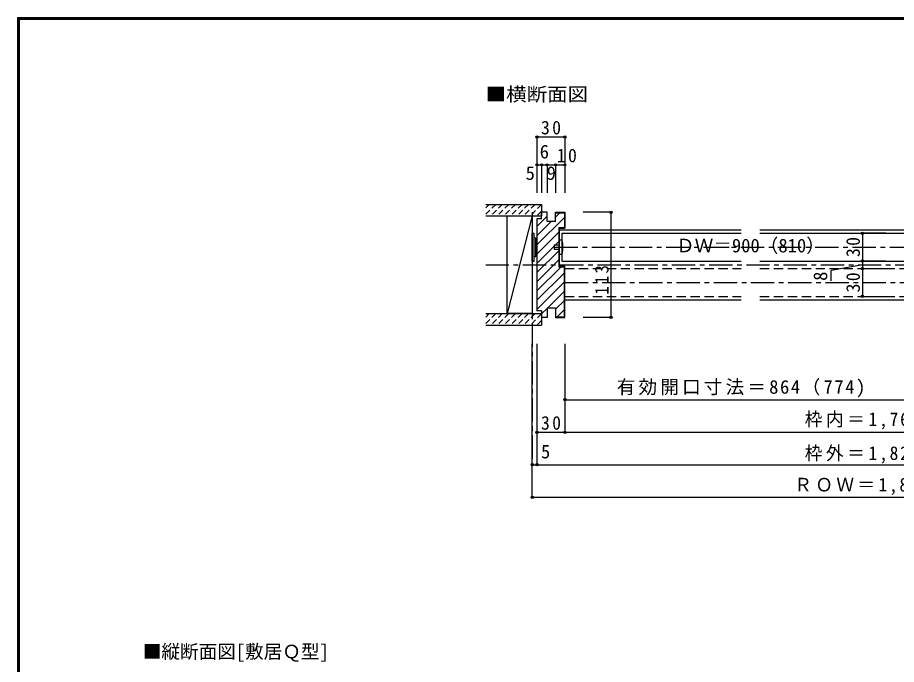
# Model space of a CAD drawing. Units: millimetres, scale not verified. Extents: x -973 to 977, y -718 to 696.
# Drawn here: x -973 to -29, y 0 to 696 of the extents above; entities that cross this region are included whole.
import ezdxf
from ezdxf.enums import TextEntityAlignment as Align

# ---------------------------------------------------------------- set-up
doc = ezdxf.new("R2010")
doc.units = ezdxf.units.MM
doc.header["$LTSCALE"] = 5
doc.header["$PDMODE"] = 32
doc.header["$PDSIZE"] = 2.5
for name, pattern in [('CHAIN1', [8, 5, -1, 1, -1]), ('DASHED1', [1.8, 1.2, -0.6]), ('DASHED2', [3, 2, -1])]:
    doc.linetypes.add(name, pattern=pattern)
for name, color, linetype in [('0-1_通り芯', 4, 'CHAIN1'), ('0-2_柱', 7, 'Continuous'), ('0-3_仕上げ', 2, 'Continuous'), ('0-4_枠', 3, 'Continuous'), ('0-6_扉', 6, 'Continuous'), ('0-7_金物', 7, 'Continuous'), ('0-A_文字', 7, 'Continuous'), ('0-B_寸法', 7, 'Continuous'), ('0-C_ハッチ', 4, 'Continuous'), ('F-1_枠', 6, 'Continuous')]:
    doc.layers.add(name, color=color, linetype=linetype)
doc.styles.add('ＭＳ ゴシック', font='')
doc.styles.get('ＭＳ ゴシック').set_extended_font_data('MS Gothic')

msp = doc.modelspace()

# ---------------------------------------------------------------- linework, layer by layer
at = {"layer": '0-1_通り芯'}
for p, q in [((-420.366, 486.5), (-420.366, 215)), ((-396.366, 449), (316.672, 449)), ((-470.366, 430), (401.672, 430)), ((-385.366, 411), (327.672, 411))]:
    msp.add_line(p, q, dxfattribs=at)
at = {"layer": '0-2_柱'}
for p, q in [((-447.366, 482.5), (-420.366, 482.5)), ((-447.366, 377.5), (-447.366, 482.5)), ((-420.366, 482.5), (-447.366, 377.5)), ((-420.366, 482.5), (-420.366, 377.5)), ((-420.366, 377.5), (-447.366, 377.5))]:
    msp.add_line(p, q, dxfattribs=at)
at = {"layer": '0-3_仕上げ'}
for p, q in [((-470.366, 495), (-410.366, 495)), ((-410.366, 495), (-410.366, 482.5)), ((-470.366, 482.5), (-410.366, 482.5)), ((-470.366, 377.5), (-410.366, 377.5)), ((-410.366, 377.5), (-410.366, 365)), ((-470.366, 365), (-410.366, 365))]:
    msp.add_line(p, q, dxfattribs=at)
at = {"layer": '0-4_枠'}
for p, q in [((-410.366, 479.5), (-410.366, 486.5)), ((-404.366, 486.5), (-410.366, 486.5)), ((-404.366, 476.5), (-404.366, 486.5)), ((-395.366, 476.5), (-395.366, 486.5)), ((-395.366, 486.5), (-385.366, 486.5)), ((-395.366, 486), (-385.866, 486)), ((-385.866, 486), (-385.866, 470)), ((-385.366, 486.5), (-385.366, 469.5)), ((-410.366, 479.5), (-415.366, 479.5)), ((-415.366, 479.5), (-415.366, 380.5)), ((-395.366, 476.5), (-404.366, 476.5)), ((-391.866, 470), (-385.866, 470)), ((-391.866, 470), (-391.866, 428)), ((-391.366, 469.5), (-385.366, 469.5)), ((-391.366, 469.5), (-391.366, 428.5)), ((-391.866, 428), (-385.866, 428)), ((-391.366, 428.5), (-385.366, 428.5)), ((-385.866, 374), (-385.866, 428)), ((-385.366, 373.5), (-385.366, 428.5)), ((-410.366, 380.5), (-415.366, 380.5)), ((-410.366, 380.5), (-410.366, 373.5)), ((-404.366, 383.5), (-404.366, 373.5)), ((-395.366, 383.5), (-404.366, 383.5)), ((-395.366, 383.5), (-395.366, 373.5)), ((-404.366, 373.5), (-410.366, 373.5)), ((-395.366, 374), (-385.866, 374)), ((-395.366, 373.5), (-385.366, 373.5))]:
    msp.add_line(p, q, dxfattribs=at)
at = {"layer": '0-4_枠', "color": 4}
for p, q in [((-391.366, 467.5), (-195.852, 467.5)), ((-175.852, 467.5), (143.167, 467.5)), ((-385.366, 392.5), (-195.852, 392.5)), ((-175.852, 392.5), (143.167, 392.5))]:
    msp.add_line(p, q, dxfattribs=at)
at = {"layer": '0-6_扉'}
for p, q in [((-388.366, 434), (-388.366, 464)), ((-388.366, 464), (-195.852, 464)), ((-175.852, 464), (16.662, 464)), ((-388.366, 434), (-195.852, 434)), ((-175.852, 434), (16.662, 434))]:
    msp.add_line(p, q, dxfattribs=at)
at = {"layer": '0-6_扉', "color": 2, "linetype": 'DASHED2'}
for p, q in [((-385.366, 396), (-385.366, 426)), ((-385.366, 426), (-195.852, 426)), ((-175.852, 426), (19.662, 426)), ((-385.366, 396), (-195.852, 396)), ((-175.852, 396), (19.662, 396))]:
    msp.add_line(p, q, dxfattribs=at)
at = {"layer": '0-7_金物'}
for p, q in [((-420.366, 464.068), (-418.366, 464.068)), ((-420.366, 434.068), (-420.366, 464.068)), ((-418.366, 434.068), (-418.366, 464.068)), ((-418.366, 459.068), (-416.366, 459.068)), ((-416.366, 439.068), (-416.366, 459.068)), ((-416.366, 458.068), (-415.359, 458.068)), ((-396.366, 446.5), (-396.366, 451.5)), ((-396.366, 451.5), (-391.366, 451.5)), ((-391.366, 446.5), (-396.366, 446.5)), ((-418.366, 439.068), (-416.366, 439.068)), ((-416.366, 440.068), (-415.359, 440.068)), ((-391.366, 441.5), (-388.366, 441.5)), ((-420.366, 434.068), (-418.366, 434.068))]:
    msp.add_line(p, q, dxfattribs=at)
msp.add_lwpolyline([(-388.366, 456.5), (-391.366, 456.5), (-391.366, 441.5)], dxfattribs=at)
msp.add_arc((-415.991, 449), 28.625, 344.81071, 15.18929, dxfattribs=at)
at = {"layer": '0-B_寸法', "color": 4}
for p, q in [((-415.366, 567.5), (-415.366, 507.5)), ((-415.366, 567.5), (-385.366, 567.5)), ((-385.366, 567.5), (-385.366, 507.5)), ((-415.366, 537.5), (-385.366, 537.5)), ((-410.366, 537.5), (-410.366, 507.5)), ((-404.366, 537.5), (-404.366, 507.5)), ((-395.366, 537.5), (-395.366, 507.5)), ((-335.633, 486.5), (-365.698, 486.5)), ((-335.633, 374.5), (-335.633, 485.5)), ((-40.612, 464), (-65.658, 464)), ((-65.658, 464), (-65.658, 434)), ((-65.658, 430), (-99.114, 423.977)), ((-40.612, 434), (-65.658, 434)), ((-65.658, 434), (-40.612, 434)), ((-65.658, 434), (-65.658, 396)), ((-65.658, 426), (-40.612, 426)), ((-99.114, 412.933), (-99.114, 423.977)), ((-65.658, 396), (-40.612, 396)), ((-335.633, 373.5), (-365.698, 373.5)), ((-420.366, 180), (-420.366, 345)), ((-415.366, 345), (-415.366, 215)), ((-385.366, 345), (-385.366, 250)), ((-385.366, 285), (-16.356, 285)), ((-415.366, 250), (346.672, 250)), ((-420.366, 215), (351.672, 215)), ((351.672, 180), (-420.366, 180))]:
    msp.add_line(p, q, dxfattribs=at)
at = {"layer": '0-B_寸法'}
for p in [(-415.366, 567.5), (-385.366, 567.5), (-415.366, 537.5), (-410.366, 537.5), (-404.366, 537.5), (-395.366, 537.5), (-385.366, 537.5), (-335.633, 486.5), (-65.658, 464), (-65.658, 434), (-65.658, 434), (-65.658, 426), (-65.658, 396), (-335.633, 373.5), (-385.366, 285), (-415.366, 250), (-385.366, 250), (-420.366, 215), (-415.366, 215), (-420.366, 180)]:
    msp.add_point(p, dxfattribs=at)
at = {"layer": '0-C_ハッチ', "linetype": 'DASHED1'}
for p, q in [((-466.717, 495), (-470.366, 491.351)), ((-459.646, 495), (-470.366, 484.279)), ((-452.575, 495), (-465.075, 482.5)), ((-445.504, 495), (-458.004, 482.5)), ((-438.433, 495), (-450.933, 482.5)), ((-431.362, 495), (-443.862, 482.5)), ((-424.291, 495), (-436.791, 482.5)), ((-417.22, 495), (-429.72, 482.5)), ((-410.366, 494.782), (-422.648, 482.5)), ((-410.366, 487.711), (-415.577, 482.5)), ((-466.717, 377.5), (-470.366, 373.851)), ((-459.646, 377.5), (-470.366, 366.779)), ((-452.575, 377.5), (-465.075, 365)), ((-445.504, 377.5), (-458.004, 365)), ((-438.433, 377.5), (-450.933, 365)), ((-431.362, 377.5), (-443.862, 365)), ((-424.291, 377.5), (-436.791, 365)), ((-417.22, 377.5), (-429.72, 365)), ((-410.366, 377.282), (-422.648, 365)), ((-410.366, 370.211), (-415.577, 365))]:
    msp.add_line(p, q, dxfattribs=at)
at = {"layer": '0-C_ハッチ'}
for p, q in [((-415.366, 471.184), (-404.366, 482.184)), ((-410.366, 486.084), (-409.95, 486.5)), ((-395.366, 481.285), (-390.651, 486)), ((-415.366, 451.385), (-385.866, 480.885)), ((-415.366, 461.285), (-400.151, 476.5)), ((-415.366, 441.486), (-391.866, 464.986)), ((-386.852, 470), (-385.866, 470.986)), ((-415.366, 431.586), (-391.866, 455.086)), ((-415.366, 421.687), (-391.866, 445.187)), ((-415.366, 411.787), (-391.866, 435.287)), ((-415.366, 401.888), (-389.254, 428)), ((-415.366, 391.988), (-385.866, 421.488)), ((-415.366, 382.089), (-385.866, 411.589)), ((-404.056, 383.5), (-385.866, 401.689)), ((-395.366, 382.29), (-385.866, 391.79)), ((-410.366, 377.189), (-404.366, 383.189)), ((-393.757, 374), (-385.866, 381.89))]:
    msp.add_line(p, q, dxfattribs=at)
at = {"layer": 'F-1_枠'}
for p, q in [((-973.347, 695.833), (-973.347, -700.833)), ((-973.347, 695.833), (976.653, 695.833)), ((-973.347, 695), (976.653, 695)), ((-973.347, 694.167), (976.653, 694.167)), ((-972.514, 695.833), (-972.514, -700.833)), ((-971.68, 695.833), (-971.68, -700.833))]:
    msp.add_line(p, q, dxfattribs=at)

# ---------------------------------------------------------------- texts
at = {"layer": '0-A_文字', "style": 'ＭＳ ゴシック', "width": 1.1}
msp.add_text('■横断面図', height=14.66, dxfattribs=at).set_placement((-470.366, 601.667), align=Align.BOTTOM_LEFT)
at = {"layer": '0-A_文字', "style": 'ＭＳ ゴシック'}
msp.add_text('■縦断面図[敷居Ｑ型]', height=14.66, dxfattribs=at).set_placement((-838.847, 2.5), align=Align.BOTTOM_LEFT)
at = {"layer": '0-B_寸法', "style": 'ＭＳ ゴシック'}
for s, p in [('6', (-412.366, 540)), ('5', (-427.514, 516.882)), ('9', (-404.866, 516.882)), ('ＤＷ＝900（810）', (-265.852, 439)), ('5', (-410.995, 217.5))]:
    msp.add_text(s, height=14.66, dxfattribs=at).set_placement(p, align=Align.BOTTOM_LEFT)
msp.add_text('8', height=14.66, rotation=90, dxfattribs=at).set_placement((-99.114, 412.765), align=Align.BOTTOM_LEFT)
at = {"layer": '0-B_寸法', "char_height": 14.66, "attachment_point": 7, "style": 'ＭＳ ゴシック'}
for s, insert in [('\\T1.27;\\W0.95;30', (-410.991, 570)), ('\\T1.27;\\W0.95;10', (-393.985, 540)), ('\\T1.17;有効開口寸法＝864（774)', (-329.611, 287.5)), ('\\T1.27;\\W0.95;30', (-410.991, 252.5)), ('\\T1.2;\\W0.95;枠内＝1,764（1,584）', (-127.606, 252.911)), ('\\T1.2;\\W0.95;枠外＝1,824（1,644）', (-127.606, 216.458)), ('\\T1.19;\\W0.95;ＲＯＷ＝1,834（1,654）', (-138.856, 182.5))]:
    msp.add_mtext(s, dxfattribs=dict(at, insert=insert))
at = {"layer": '0-B_寸法', "char_height": 14.66, "attachment_point": 7, "rotation": 90, "style": 'ＭＳ ゴシック'}
for s, insert in [('\\T1.27;\\W0.95;30', (-68.158, 438.375)), ('\\T1.27;\\W0.9;113', (-338.133, 397.877)), ('\\T1.27;\\W0.95;30', (-68.158, 400.375))]:
    msp.add_mtext(s, dxfattribs=dict(at, insert=insert))

doc.saveas('drawing.dxf')
